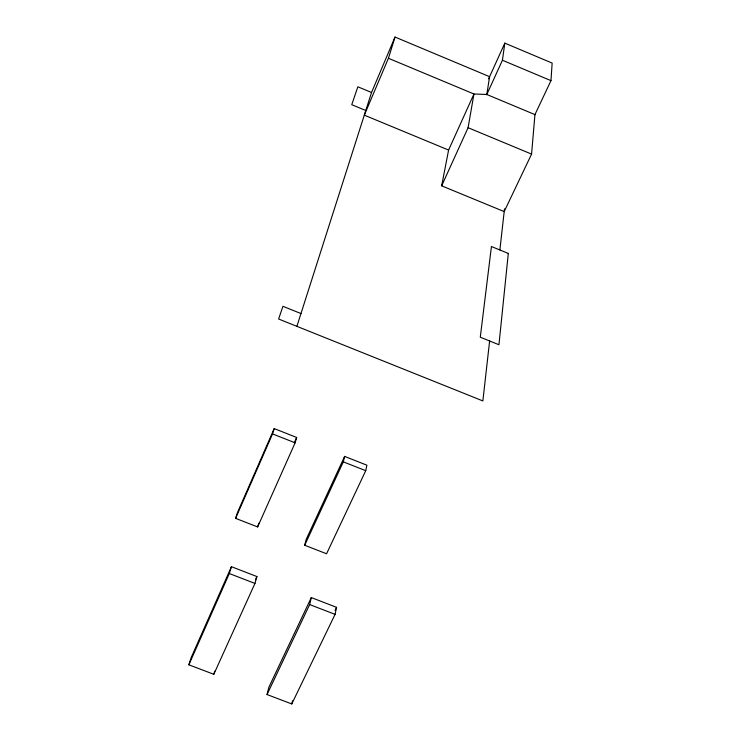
<?xml version="1.0" encoding="UTF-8"?>
<svg xmlns="http://www.w3.org/2000/svg" width="741" height="741" viewBox="0 0 741 741"><rect width="100%" height="100%" fill="white"/><g stroke="black" fill="none" stroke-linecap="round" stroke-linejoin="round"><path stroke-width="1.11" d="M534.826 114.864L550.971 80.649L552.147 63.078L504.825 43.145L488.634 78.805M441.655 185.834L468.09 127.702L473.953 94.005L448.601 150.062L441.655 185.834L504.195 211.602L531.575 154.1L534.946 114.614L486.818 94.487L473.953 94.005L388.432 58.28L395.018 37.05L489.588 76.684L486.818 94.487M489.616 340.971L482.863 400.927L278.607 319.01L282.942 306.311L300.976 313.554M499.869 249.976L504.51 208.805M486.698 94.746L502.426 60.243L504.825 43.145M335.071 614.372L336.571 607.342L311.303 597.57L268.872 687.259L267.038 694.539L291.769 703.95L335.071 614.372L309.655 604.563L311.303 597.57M365.73 470.692L366.897 465.2L344.611 456.4L306.135 539.531L304.69 545.256L326.568 553.768L365.73 470.692L343.324 461.847L344.611 456.4M291.769 703.95L292.5 700.81M254.95 583.436L256.914 576.554L231.424 566.698L191.141 657.656L188.853 664.807L213.806 674.291L254.95 583.436L229.312 573.534L231.424 566.698M295.122 442.822L296.659 437.459L274.198 428.585L237.398 512.744L235.601 518.357L257.646 526.934L295.122 442.822L272.549 433.911L274.198 428.585M213.806 674.291L214.723 671.216M257.646 526.934L258.766 523.174M296.891 326.346L371.537 92.486L395.018 37.05M388.432 58.28L364.303 115.151L448.601 150.062M235.601 518.357L272.549 433.911M188.853 664.807L229.312 573.534M294.325 442.692L296.659 437.459M255.488 579.712L256.914 576.554M304.69 545.256L343.324 461.847M267.038 694.539L309.655 604.563M335.071 610.454L336.571 607.342M371.537 92.486L357.857 86.799L351.753 104.694L365.785 110.502M468.09 127.702L531.575 154.1M502.426 60.243L550.971 80.649M508.307 253.431L498.943 344.75L480.288 337.201L491.431 246.521L508.307 253.431"/></g></svg>
